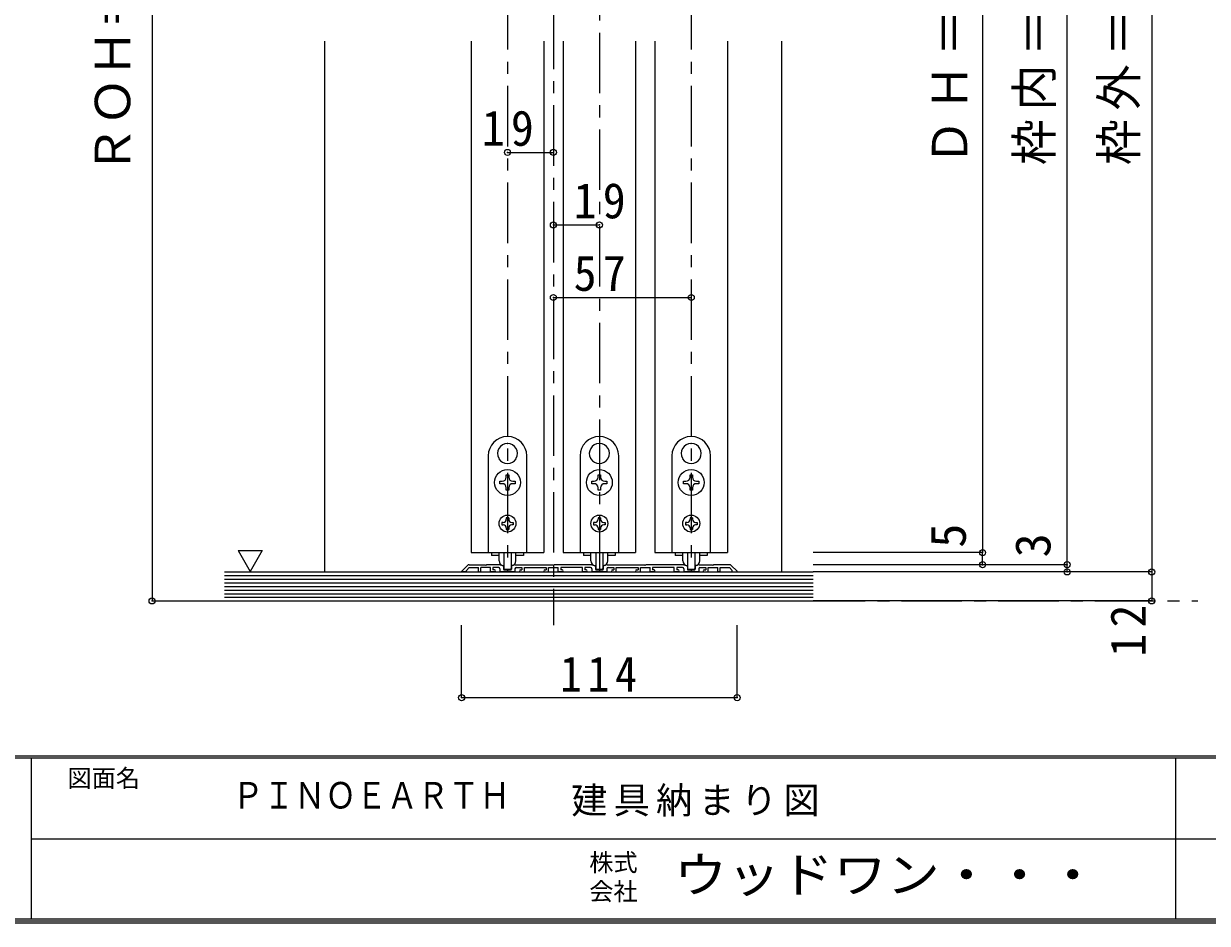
# Model space of a CAD drawing. Units: millimetres, scale not verified. Extents: x -973 to 977, y -718 to 696.
# Drawn here: x -1.5 to 488.1, y -700.8 to -328.8 of the extents above; entities that cross this region are included whole.
import ezdxf
from ezdxf.enums import TextEntityAlignment as Align

# ---------------------------------------------------------------- set-up
doc = ezdxf.new("R2010")
doc.units = ezdxf.units.MM
doc.header["$LTSCALE"] = 5
doc.header["$PDMODE"] = 32
doc.header["$PDSIZE"] = 2.5
doc.linetypes.add('CHAIN1', pattern=[8, 5, -1, 1, -1])
for name, color, linetype in [('0-1_通り芯', 4, 'CHAIN1'), ('0-3_仕上げ', 2, 'Continuous'), ('0-4_枠', 3, 'Continuous'), ('0-6_扉', 6, 'Continuous'), ('0-7_金物', 7, 'Continuous'), ('0-A_文字', 7, 'Continuous'), ('0-B_寸法', 7, 'Continuous'), ('F-1_枠', 6, 'Continuous'), ('F-A_文字', 7, 'Continuous')]:
    doc.layers.add(name, color=color, linetype=linetype)
doc.styles.add('ＭＳ ゴシック', font='')
doc.styles.get('ＭＳ ゴシック').set_extended_font_data('MS Gothic')

msp = doc.modelspace()

# ---------------------------------------------------------------- linework, layer by layer
at = {"layer": '0-1_通り芯'}
for p, q in [((217.653, -2.5), (217.653, -577.5)), ((236.653, -52.5), (236.653, -555.5)), ((198.653, -74.5), (198.653, -555.5)), ((274.653, -74.5), (274.653, -555.5)), ((81.653, -567.5), (484.153, -567.5)), ((81.653, -567.5), (484.153, -567.5))]:
    msp.add_line(p, q, dxfattribs=at)
at = {"layer": '0-3_仕上げ'}
for p, q in [((81.653, -555.5), (325.153, -555.5)), ((81.653, -567.5), (325.153, -567.5))]:
    msp.add_line(p, q, dxfattribs=at)
at = {"layer": '0-3_仕上げ', "color": 7}
for p, q in [((81.653, -557), (325.153, -557)), ((81.653, -558.5), (325.153, -558.5)), ((81.653, -560), (325.153, -560)), ((81.653, -561.5), (325.153, -561.5)), ((81.653, -563), (325.153, -563)), ((81.653, -564.5), (325.153, -564.5)), ((81.653, -566), (325.153, -566))]:
    msp.add_line(p, q, dxfattribs=at)
at = {"layer": '0-4_枠', "color": 4}
for p, q in [((123.153, -555.5), (123.153, -336)), ((312.153, -555.5), (312.153, -336))]:
    msp.add_line(p, q, dxfattribs=at)
at = {"layer": '0-6_扉'}
for p, q in [((183.653, -336), (183.653, -547.5)), ((213.653, -336), (213.653, -547.5)), ((221.653, -336), (221.653, -547.5)), ((251.653, -336), (251.653, -547.5)), ((259.653, -336), (259.653, -547.5)), ((289.653, -336), (289.653, -547.5)), ((183.653, -547.5), (213.653, -547.5)), ((221.653, -547.5), (251.653, -547.5)), ((259.653, -547.5), (289.653, -547.5))]:
    msp.add_line(p, q, dxfattribs=at)
at = {"layer": '0-7_金物'}
for p, q in [((198.554, -502.351), (198.653, -502.45)), ((198.752, -502.351), (198.653, -502.45)), ((236.554, -502.351), (236.653, -502.45)), ((236.752, -502.351), (236.653, -502.45)), ((274.554, -502.351), (274.653, -502.45)), ((274.752, -502.351), (274.653, -502.45)), ((195.011, -508.489), (195.146, -508.525)), ((195.109, -508.66), (195.146, -508.525)), ((202.295, -508.489), (202.16, -508.525)), ((202.197, -508.66), (202.16, -508.525)), ((233.011, -508.489), (233.146, -508.525)), ((233.109, -508.66), (233.146, -508.525)), ((240.295, -508.489), (240.16, -508.525)), ((240.197, -508.66), (240.16, -508.525)), ((271.011, -508.489), (271.146, -508.525)), ((271.109, -508.66), (271.146, -508.525)), ((278.295, -508.489), (278.16, -508.525)), ((278.197, -508.66), (278.16, -508.525)), ((198.153, -516.3), (198.153, -515.35)), ((200.853, -518), (201.803, -518)), ((201.803, -518), (201.803, -519)), ((236.153, -516.3), (236.153, -515.35)), ((238.853, -518), (239.803, -518)), ((239.803, -518), (239.803, -519)), ((274.153, -516.3), (274.153, -515.35)), ((276.853, -518), (277.803, -518)), ((277.803, -518), (277.803, -519)), ((198.153, -521.65), (198.153, -520.7)), ((199.153, -521.65), (198.153, -521.65)), ((199.153, -520.7), (199.153, -521.65)), ((201.803, -519), (200.853, -519)), ((236.153, -521.65), (236.153, -520.7)), ((237.153, -521.65), (236.153, -521.65)), ((237.153, -520.7), (237.153, -521.65)), ((239.803, -519), (238.853, -519)), ((274.153, -521.65), (274.153, -520.7)), ((275.153, -521.65), (274.153, -521.65)), ((275.153, -520.7), (275.153, -521.65)), ((277.803, -519), (276.853, -519)), ((199.153, -533.1), (198.153, -533.1)), ((198.153, -533.1), (198.153, -533.7)), ((199.153, -533.1), (199.153, -533.7)), ((237.153, -533.1), (236.153, -533.1)), ((236.153, -533.1), (236.153, -533.7)), ((237.153, -533.1), (237.153, -533.7)), ((275.153, -533.1), (274.153, -533.1)), ((274.153, -533.1), (274.153, -533.7)), ((275.153, -533.1), (275.153, -533.7)), ((196.253, -535), (196.253, -536)), ((196.853, -535), (196.253, -535)), ((196.253, -536), (196.853, -536)), ((198.153, -537.3), (198.153, -537.9)), ((198.153, -537.9), (199.153, -537.9)), ((199.153, -537.3), (199.153, -537.9)), ((200.453, -535), (201.053, -535)), ((201.053, -536), (200.453, -536)), ((201.053, -535), (201.053, -536)), ((234.253, -535), (234.253, -536)), ((234.853, -535), (234.253, -535)), ((234.253, -536), (234.853, -536)), ((236.153, -537.3), (236.153, -537.9)), ((236.153, -537.9), (237.153, -537.9)), ((237.153, -537.3), (237.153, -537.9)), ((238.453, -535), (239.053, -535)), ((239.053, -536), (238.453, -536)), ((239.053, -535), (239.053, -536)), ((272.253, -535), (272.253, -536)), ((272.853, -535), (272.253, -535)), ((272.253, -536), (272.853, -536)), ((274.153, -537.3), (274.153, -537.9)), ((274.153, -537.9), (275.153, -537.9)), ((275.153, -537.3), (275.153, -537.9)), ((276.453, -535), (277.053, -535)), ((277.053, -536), (276.453, -536)), ((277.053, -535), (277.053, -536)), ((192.053, -547.5), (192.053, -548.7)), ((195.153, -550.921), (195.153, -547.5)), ((197.153, -547.5), (197.153, -554.121)), ((200.153, -547.5), (200.153, -554.121)), ((202.153, -550.921), (202.153, -547.5)), ((205.253, -547.5), (205.253, -548.7)), ((230.053, -547.5), (230.053, -548.7)), ((233.153, -550.921), (233.153, -547.5)), ((235.153, -547.5), (235.153, -554.121)), ((238.153, -547.5), (238.153, -554.121)), ((240.153, -550.921), (240.153, -547.5)), ((243.253, -547.5), (243.253, -548.7)), ((268.053, -547.5), (268.053, -548.7)), ((271.153, -550.921), (271.153, -547.5)), ((273.153, -547.5), (273.153, -554.121)), ((276.153, -547.5), (276.153, -554.121)), ((278.153, -550.921), (278.153, -547.5)), ((281.253, -547.5), (281.253, -548.7)), ((195.185, -548.7), (192.053, -548.7)), ((205.253, -548.7), (202.121, -548.7)), ((233.185, -548.7), (230.053, -548.7)), ((243.253, -548.7), (240.121, -548.7)), ((271.185, -548.7), (268.053, -548.7)), ((281.253, -548.7), (278.121, -548.7)), ((197.453, -554.421), (199.853, -554.421)), ((235.453, -554.421), (237.853, -554.421)), ((273.453, -554.421), (275.853, -554.421))]:
    msp.add_line(p, q, dxfattribs=at)
at = {"layer": '0-7_金物', "color": 3}
for p, q in [((182.077, -552.793), (179.712, -555.159)), ((195.424, -552.5), (189.953, -552.5)), ((195.578, -552.524), (196.707, -552.888)), ((201.728, -552.524), (200.6, -552.888)), ((201.882, -552.5), (217.353, -552.5)), ((217.653, -552.8), (217.353, -552.5)), ((217.953, -552.5), (217.653, -552.8)), ((233.424, -552.5), (217.953, -552.5)), ((233.578, -552.524), (234.707, -552.888)), ((239.728, -552.524), (238.6, -552.888)), ((239.882, -552.5), (255.353, -552.5)), ((255.653, -552.8), (255.353, -552.5)), ((255.953, -552.5), (255.653, -552.8)), ((271.424, -552.5), (255.953, -552.5)), ((271.578, -552.524), (272.707, -552.888)), ((277.728, -552.524), (276.6, -552.888)), ((277.882, -552.5), (283.353, -552.5)), ((283.653, -552.8), (283.353, -552.5)), ((283.953, -552.5), (283.653, -552.8)), ((290.522, -552.5), (283.953, -552.5)), ((291.229, -552.793), (293.594, -555.159)), ((181.453, -555.5), (179.853, -555.5)), ((181.653, -554.914), (182.867, -553.7)), ((181.653, -555.3), (181.653, -554.914)), ((182.867, -553.7), (186.653, -553.7)), ((186.653, -555.2), (186.653, -553.7)), ((186.953, -555.5), (187.353, -555.5)), ((187.653, -555.2), (187.653, -553.7)), ((193.253, -555.5), (191.953, -555.5)), ((193.253, -554.7), (192.653, -554.7)), ((195.553, -554.2), (195.553, -555.2)), ((201.453, -555.5), (195.853, -555.5)), ((197.053, -553.364), (197.053, -554.4)), ((197.353, -554.7), (199.953, -554.7)), ((200.253, -553.364), (200.253, -554.4)), ((201.753, -554.2), (201.753, -555.2)), ((202.253, -553.7), (204.653, -553.7)), ((204.053, -554.7), (204.653, -554.7)), ((204.053, -555.5), (205.353, -555.5)), ((204.653, -553.7), (204.653, -554.7)), ((205.653, -553.7), (214.653, -553.7)), ((205.653, -555.2), (205.653, -553.7)), ((214.053, -554.7), (214.653, -554.7)), ((214.053, -555.5), (215.353, -555.5)), ((214.653, -553.7), (214.653, -554.7)), ((215.653, -553.7), (219.653, -553.7)), ((215.653, -555.2), (215.653, -553.7)), ((219.653, -555.2), (219.653, -553.7)), ((221.253, -555.5), (219.953, -555.5)), ((221.253, -554.7), (220.653, -554.7)), ((231.253, -555.5), (229.953, -555.5)), ((231.253, -554.7), (230.653, -554.7)), ((233.553, -554.2), (233.553, -555.2)), ((239.453, -555.5), (233.853, -555.5)), ((235.053, -553.364), (235.053, -554.4)), ((235.353, -554.7), (237.953, -554.7)), ((238.253, -553.364), (238.253, -554.4)), ((239.753, -554.2), (239.753, -555.2)), ((240.253, -553.7), (242.653, -553.7)), ((242.053, -554.7), (242.653, -554.7)), ((242.053, -555.5), (243.353, -555.5)), ((242.653, -553.7), (242.653, -554.7)), ((243.653, -553.7), (252.653, -553.7)), ((243.653, -555.2), (243.653, -553.7)), ((252.053, -554.7), (252.653, -554.7)), ((252.053, -555.5), (253.353, -555.5)), ((252.653, -553.7), (252.653, -554.7)), ((253.653, -553.7), (257.653, -553.7)), ((253.653, -555.2), (253.653, -553.7)), ((257.653, -555.2), (257.653, -553.7)), ((259.253, -555.5), (257.953, -555.5)), ((259.253, -554.7), (258.653, -554.7)), ((269.253, -555.5), (267.953, -555.5)), ((269.253, -554.7), (268.653, -554.7)), ((271.553, -554.2), (271.553, -555.2)), ((277.453, -555.5), (271.853, -555.5)), ((273.053, -553.364), (273.053, -554.4)), ((273.353, -554.7), (275.953, -554.7)), ((276.253, -553.364), (276.253, -554.4)), ((277.753, -554.2), (277.753, -555.2)), ((278.253, -553.7), (280.653, -553.7)), ((280.053, -554.7), (280.653, -554.7)), ((280.053, -555.5), (281.353, -555.5)), ((280.653, -553.7), (280.653, -554.7)), ((281.653, -553.7), (285.653, -553.7)), ((281.653, -555.2), (281.653, -553.7)), ((285.653, -555.2), (285.653, -553.7)), ((286.353, -555.5), (285.953, -555.5)), ((286.653, -553.7), (290.439, -553.7)), ((286.653, -555.2), (286.653, -553.7)), ((291.853, -555.5), (293.453, -555.5))]:
    msp.add_line(p, q, dxfattribs=at)
at = {"layer": '0-7_金物'}
for points in [[(190.653, -507.5), (190.653, -547.5), (206.653, -547.5), (206.653, -507.5)], [(228.653, -507.5), (228.653, -547.5), (244.653, -547.5), (244.653, -507.5)], [(266.653, -507.5), (266.653, -547.5), (282.653, -547.5), (282.653, -507.5)], [(196.453, -519), (195.503, -519), (195.503, -518), (196.453, -518)], [(198.153, -515.35), (199.153, -515.35), (199.153, -516.3)], [(234.453, -519), (233.503, -519), (233.503, -518), (234.453, -518)], [(236.153, -515.35), (237.153, -515.35), (237.153, -516.3)], [(272.453, -519), (271.503, -519), (271.503, -518), (272.453, -518)], [(274.153, -515.35), (275.153, -515.35), (275.153, -516.3)]]:
    msp.add_lwpolyline(points, dxfattribs=at)
at = {"layer": '0-7_金物', "color": 3}
for points in [[(182.784, -552.5), (189.353, -552.5), (189.653, -552.8), (189.953, -552.5)], [(191.653, -555.2), (191.653, -553.7), (187.653, -553.7)], [(195.053, -553.7), (192.653, -553.7), (192.653, -554.7)], [(229.653, -555.2), (229.653, -553.7), (220.653, -553.7), (220.653, -554.7)], [(233.053, -553.7), (230.653, -553.7), (230.653, -554.7)], [(267.653, -555.2), (267.653, -553.7), (258.653, -553.7), (258.653, -554.7)], [(271.053, -553.7), (268.653, -553.7), (268.653, -554.7)], [(291.653, -555.3), (291.653, -554.914), (290.439, -553.7)]]:
    msp.add_lwpolyline(points, dxfattribs=at)
at = {"layer": '0-7_金物'}
for centre, radius in [((198.653, -518.5), 5.35), ((236.653, -518.5), 5.35), ((274.653, -518.5), 5.35), ((198.653, -535.5), 3.5), ((236.653, -535.5), 3.5), ((274.653, -535.5), 3.5)]:
    msp.add_circle(centre, radius, dxfattribs=at)
for centre, radius, start, end in [((198.653, -507.5), 8, 0, 180), ((198.653, -506.5), 4.15, 91.3645, 208.6355), ((198.653, -506.5), 4.15, 331.3645, 88.6355), ((236.653, -507.5), 8, 0, 180), ((236.653, -506.5), 4.15, 91.3645, 208.6355), ((236.653, -506.5), 4.15, 331.3645, 88.6355), ((274.653, -507.5), 8, 0, 180), ((274.653, -506.5), 4.15, 91.3645, 208.6355), ((274.653, -506.5), 4.15, 331.3645, 88.6355), ((198.653, -506.5), 4.15, 211.3645, 328.6355), ((236.653, -506.5), 4.15, 211.3645, 328.6355), ((274.653, -506.5), 4.15, 211.3645, 328.6355), ((196.453, -516.3), 1.7, 270, 0), ((200.853, -516.3), 1.7, 180, 270), ((234.453, -516.3), 1.7, 270, 0), ((238.853, -516.3), 1.7, 180, 270), ((272.453, -516.3), 1.7, 270, 0), ((276.853, -516.3), 1.7, 180, 270), ((196.453, -520.7), 1.7, 0, 90), ((200.853, -520.7), 1.7, 90, 180), ((234.453, -520.7), 1.7, 0, 90), ((238.853, -520.7), 1.7, 90, 180), ((272.453, -520.7), 1.7, 0, 90), ((276.853, -520.7), 1.7, 90, 180), ((196.853, -533.7), 1.3, 270, 0), ((196.853, -537.3), 1.3, 0, 90), ((200.453, -533.7), 1.3, 180, 270), ((200.453, -537.3), 1.3, 90, 180), ((234.853, -533.7), 1.3, 270, 0), ((234.853, -537.3), 1.3, 0, 90), ((238.453, -533.7), 1.3, 180, 270), ((238.453, -537.3), 1.3, 90, 180), ((272.853, -533.7), 1.3, 270, 0), ((272.853, -537.3), 1.3, 0, 90), ((276.453, -533.7), 1.3, 180, 270), ((276.453, -537.3), 1.3, 90, 180), ((197.153, -550.921), 2, 180, 264.78409), ((196.953, -553.112), 0.2, 0, 84.78409), ((200.353, -553.112), 0.2, 95.21591, 180), ((200.153, -550.921), 2, 275.21591, 0), ((235.153, -550.921), 2, 180, 264.78409), ((234.953, -553.112), 0.2, 0, 84.78409), ((238.353, -553.112), 0.2, 95.21591, 180), ((238.153, -550.921), 2, 275.21591, 0), ((273.153, -550.921), 2, 180, 264.78409), ((272.953, -553.112), 0.2, 0, 84.78409), ((276.353, -553.112), 0.2, 95.21591, 180), ((276.153, -550.921), 2, 275.21591, 0), ((197.453, -554.121), 0.3, 180, 270), ((199.853, -554.121), 0.3, 270, 0), ((235.453, -554.121), 0.3, 180, 270), ((237.853, -554.121), 0.3, 270, 0), ((273.453, -554.121), 0.3, 180, 270), ((275.853, -554.121), 0.3, 270, 0)]:
    msp.add_arc(centre, radius, start, end, dxfattribs=at)
at = {"layer": '0-7_金物', "color": 3}
for centre, radius, start, end in [((182.784, -553.5), 1, 90, 135), ((195.424, -553), 0.5, 72.1213, 90), ((196.553, -553.364), 0.5, 0, 72.1213), ((200.753, -553.364), 0.5, 107.8787, 180), ((201.882, -553), 0.5, 90, 107.8787), ((233.424, -553), 0.5, 72.1213, 90), ((234.553, -553.364), 0.5, 0, 72.1213), ((238.753, -553.364), 0.5, 107.8787, 180), ((239.882, -553), 0.5, 90, 107.8787), ((271.424, -553), 0.5, 72.1213, 90), ((272.553, -553.364), 0.5, 0, 72.1213), ((276.753, -553.364), 0.5, 107.8787, 180), ((277.882, -553), 0.5, 90, 107.8787), ((290.522, -553.5), 1, 45, 90), ((179.853, -555.3), 0.2, 135, 270), ((181.453, -555.3), 0.2, 270, 0), ((186.953, -555.2), 0.3, 180, 270), ((187.353, -555.2), 0.3, 270, 0), ((191.953, -555.2), 0.3, 180, 270), ((193.253, -555.1), 0.4, 0, 90), ((193.253, -555.1), 0.4, 270, 0), ((195.053, -554.2), 0.5, 0, 90), ((195.853, -555.2), 0.3, 180, 270), ((197.353, -554.4), 0.3, 180, 270), ((199.953, -554.4), 0.3, 270, 0), ((201.453, -555.2), 0.3, 270, 0), ((202.253, -554.2), 0.5, 90, 180), ((204.053, -555.1), 0.4, 90, 180), ((204.053, -555.1), 0.4, 180, 270), ((205.353, -555.2), 0.3, 270, 0), ((214.053, -555.1), 0.4, 90, 180), ((214.053, -555.1), 0.4, 180, 270), ((215.353, -555.2), 0.3, 270, 0), ((219.953, -555.2), 0.3, 180, 270), ((221.253, -555.1), 0.4, 0, 90), ((221.253, -555.1), 0.4, 270, 0), ((229.953, -555.2), 0.3, 180, 270), ((231.253, -555.1), 0.4, 0, 90), ((231.253, -555.1), 0.4, 270, 0), ((233.053, -554.2), 0.5, 0, 90), ((233.853, -555.2), 0.3, 180, 270), ((235.353, -554.4), 0.3, 180, 270), ((237.953, -554.4), 0.3, 270, 0), ((239.453, -555.2), 0.3, 270, 0), ((240.253, -554.2), 0.5, 90, 180), ((242.053, -555.1), 0.4, 90, 180), ((242.053, -555.1), 0.4, 180, 270), ((243.353, -555.2), 0.3, 270, 0), ((252.053, -555.1), 0.4, 90, 180), ((252.053, -555.1), 0.4, 180, 270), ((253.353, -555.2), 0.3, 270, 0), ((257.953, -555.2), 0.3, 180, 270), ((259.253, -555.1), 0.4, 0, 90), ((259.253, -555.1), 0.4, 270, 0), ((267.953, -555.2), 0.3, 180, 270), ((269.253, -555.1), 0.4, 0, 90), ((269.253, -555.1), 0.4, 270, 0), ((271.053, -554.2), 0.5, 0, 90), ((271.853, -555.2), 0.3, 180, 270), ((273.353, -554.4), 0.3, 180, 270), ((275.953, -554.4), 0.3, 270, 0), ((277.453, -555.2), 0.3, 270, 0), ((278.253, -554.2), 0.5, 90, 180), ((280.053, -555.1), 0.4, 90, 180), ((280.053, -555.1), 0.4, 180, 270), ((281.353, -555.2), 0.3, 270, 0), ((285.953, -555.2), 0.3, 180, 270), ((286.353, -555.2), 0.3, 270, 0), ((291.853, -555.3), 0.2, 180, 270), ((293.453, -555.3), 0.2, 270, 45)]:
    msp.add_arc(centre, radius, start, end, dxfattribs=at)
at = {"layer": '0-A_文字'}
msp.add_line((87.218, -546.686), (92.218, -555.347), dxfattribs=at)
msp.add_lwpolyline([(87.218, -546.686), (97.218, -546.686), (92.218, -555.347)], dxfattribs=at)
at = {"layer": '0-B_寸法', "color": 4}
for p, q in [((51.653, -52.5), (51.653, -567.5)), ((430.153, -552.5), (430.153, -60.5)), ((465.153, -60.5), (465.153, -567.5)), ((395.153, -90.5), (395.153, -547.5)), ((198.653, -382), (217.653, -382)), ((217.653, -412), (236.653, -412)), ((217.653, -442), (274.653, -442)), ((395.153, -547.5), (325.153, -547.5)), ((395.153, -552.5), (395.153, -547.5)), ((430.153, -552.5), (325.153, -552.5)), ((395.153, -552.5), (325.153, -552.5)), ((430.153, -555.5), (430.153, -552.5)), ((465.153, -555.5), (325.153, -555.5)), ((51.653, -567.5), (81.653, -567.5)), ((465.153, -567.5), (325.153, -567.5)), ((179.653, -607.5), (179.653, -577.5)), ((293.653, -607.5), (293.653, -577.5)), ((179.653, -607.5), (293.653, -607.5))]:
    msp.add_line(p, q, dxfattribs=at)
at = {"layer": '0-B_寸法'}
for p in [(198.653, -382), (217.653, -382), (217.653, -412), (236.653, -412), (217.653, -442), (274.653, -442), (395.153, -547.5), (395.153, -552.5), (430.153, -552.5), (430.153, -555.5), (465.153, -555.5), (51.653, -567.5), (465.153, -567.5), (179.653, -607.5), (293.653, -607.5)]:
    msp.add_point(p, dxfattribs=at)
at = {"layer": 'F-1_枠'}
for p, q in [((976.653, -631.667), (-973.347, -631.667)), ((976.653, -632.5), (-973.347, -632.5)), ((1.653, -632.5), (1.653, -699.167)), ((474.986, -632.5), (474.986, -699.167)), ((1.653, -665.833), (974.986, -665.834)), ((976.653, -699.167), (-973.347, -699.167)), ((976.653, -700), (-973.347, -700)), ((976.653, -700.833), (-973.347, -700.833))]:
    msp.add_line(p, q, dxfattribs=at)

# ---------------------------------------------------------------- texts
at = {"layer": '0-B_寸法', "style": 'ＭＳ ゴシック'}
for s, p in [('ＲＯＨ＝2,055', (47.012, -391)), ('5', (392.653, -545.5)), ('3', (427.653, -549.5))]:
    msp.add_text(s, height=14.66, rotation=90, dxfattribs=at).set_placement(p, align=Align.BOTTOM_LEFT)
at = {"layer": '0-B_寸法', "char_height": 14.66, "attachment_point": 7, "rotation": 90, "style": 'ＭＳ ゴシック'}
for s, insert in [('\\T1.19;\\W0.95;ＤＨ＝1,983', (392.653, -387.25)), ('\\T1.19;\\W0.95;枠内＝2,002', (427.653, -387.25)), ('\\T1.19;\\W0.95;枠外＝2,035', (462.653, -387.25)), ('\\T1.27;\\W0.95;12', (462.653, -590.544))]:
    msp.add_mtext(s, dxfattribs=dict(at, insert=insert))
at = {"layer": '0-B_寸法', "char_height": 14.66, "attachment_point": 7, "style": 'ＭＳ ゴシック'}
for s, insert in [('\\T1.27;\\W0.95;19', (188.028, -379.5)), ('\\T1.27;\\W0.95;19', (226.028, -409.5)), ('\\T1.27;\\W0.95;57', (226.028, -439.5)), ('\\T1.27;\\W0.9;114', (220.403, -605))]:
    msp.add_mtext(s, dxfattribs=dict(at, insert=insert))
at = {"layer": 'F-A_文字', "style": 'ＭＳ ゴシック'}
for s, p in [('図面名', (16.653, -646.667)), ('株式', (232.486, -681.5)), ('会社', (232.486, -693.5))]:
    msp.add_text(s, height=7.331, dxfattribs=at).set_placement(p, align=Align.BOTTOM_LEFT)
for s, height, width, p in [('ＰＩＮＯＥＡＲＴＨ', 11, 0.85, (84.986, -656.667)), ('ウッドワン・・・', 14.66, 1.1, (267.486, -692.5))]:
    msp.add_text(s, height=height, dxfattribs=dict(at, width=width)).set_placement(p, align=Align.BOTTOM_LEFT)
at = {"layer": 'F-A_文字', "insert": (224.986, -656.667), "char_height": 11, "attachment_point": 7, "style": 'ＭＳ ゴシック'}
msp.add_mtext('\\T1.17;建具納まり図', dxfattribs=at)

doc.saveas('drawing.dxf')
